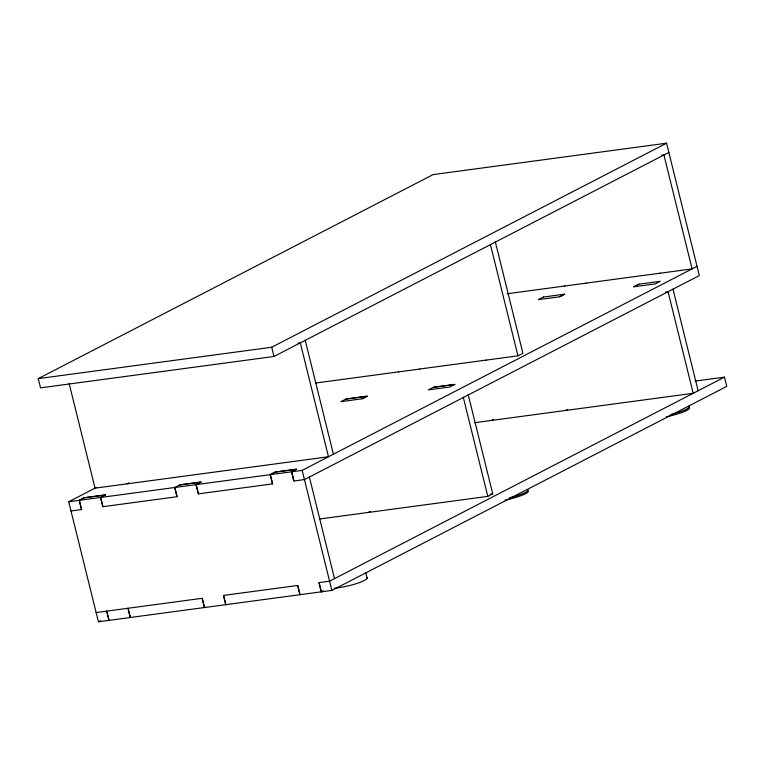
<?xml version="1.0" encoding="UTF-8"?>
<svg xmlns="http://www.w3.org/2000/svg" width="765" height="765" viewBox="0 0 765 765"><rect width="100%" height="100%" fill="white"/><g stroke="black" fill="none" stroke-linecap="round" stroke-linejoin="round"><path stroke-width="1.15" d="M668.859 152.445L273.975 356.48L40.535 387.855L38.25 378.627L433.133 174.592L666.573 143.208L699.325 275.572L304.441 479.598L293.827 481.022L291.541 471.795L296.657 469.194L275.218 472.072L270.217 474.654L272.503 483.891M38.25 378.627L271.69 347.243L666.573 143.208M694.993 381.104L724.465 377.145L726.75 386.373L331.867 590.408L98.427 621.792L68.716 501.744L96.266 487.506M126.875 483.863L128.855 482.839M198.441 493.846L196.156 484.618L201.157 482.026L179.727 484.914L174.716 487.496L177.002 496.734M362.228 398.766L367.162 396.213L345.943 399.072L340.836 401.663L362.266 398.785L367.334 396.165L345.904 399.043M559.674 296.753L564.608 294.2M638.842 284.197L633.774 286.818L655.213 283.93L660.281 281.31L638.842 284.197L633.946 286.77M485.966 360.143L517.962 355.821L522.906 353.267L495.29 241.683M68.716 501.744L302.156 470.37L697.039 266.335M98.427 621.792L100.55 620.692M491.599 420.396L493.664 419.363M368.434 512.426L370.403 511.402M565.698 410.461L567.726 409.409M319.875 518.957L487.802 496.38L492.736 493.827L468.17 394.568M724.465 377.145L329.581 581.171L318.967 582.605L321.252 591.833L323.356 590.79M661.562 155.314L663.924 154.999L692.105 268.888L681.491 270.313M507.004 293.77L564.78 286.005M586 283.146L660.272 273.162M564.608 286.053L586.038 283.165M660.099 273.21L681.539 270.332M665.703 292.039L668.065 291.723L693.205 393.296L474.721 422.691M297.939 343.189L300.301 342.873L328.481 456.762L95.042 488.147L69.137 383.456M398.594 371.867L315.4 383.074M419.813 369.007L486.138 360.095M398.422 371.914L419.861 369.026M433.439 387.281L454.879 384.403L449.772 386.994L428.371 389.901L433.487 387.3L454.706 384.451M105.484 494.917L84.265 497.766L79.225 500.329L81.511 509.567M179.765 484.934L200.985 482.074L196.05 484.628L198.336 493.865L272.608 483.882L270.322 474.644L275.257 472.091L296.485 469.241M71.002 510.982L81.616 509.547L79.331 500.32L84.265 497.766L105.656 494.869L100.55 497.46L102.835 506.698L177.117 496.715L174.831 487.477M490.384 494.152L492.736 493.827M96.141 612.555L202.247 598.287L204.532 607.525M225.752 604.675L223.466 595.438L297.748 585.455L300.033 594.692M672.999 289.17L698.139 390.743M490.355 244.226L517.962 355.821M463.236 397.111L487.802 496.38M365.708 572.459L367.133 578.225M305.235 340.329L333.416 454.209M309.376 477.044L334.515 578.627M271.69 347.243L273.975 356.48M302.156 470.37L331.867 590.408M291.647 471.776L293.932 481.013M319.072 582.586L321.357 591.823M297.642 585.464L299.928 594.701M223.581 595.419L225.866 604.656M202.142 598.307L204.427 607.534M100.655 497.451L102.94 506.688M128.08 608.261L130.366 617.498M127.975 608.271L130.26 617.508M106.756 611.13L109.041 620.358M106.651 611.139L108.936 620.377M527.506 489.543A19.278 3.117 -13.9 0 1 509.653 497.776M688.749 406.225A19.278 3.117 -13.9 0 1 670.895 414.467M366.645 577.508A19.278 3.117 -13.9 0 1 347.826 585.98L342.997 587.004A19.278 3.117 -13.9 0 1 334.764 588.113M527.812 490.776A19.278 3.117 -13.9 0 1 505.101 500.081M689.055 407.458A19.278 3.117 -13.9 0 1 666.344 416.772M543.389 297.05L538.283 299.651L559.712 296.772L564.78 294.152L543.351 297.03"/></g></svg>
